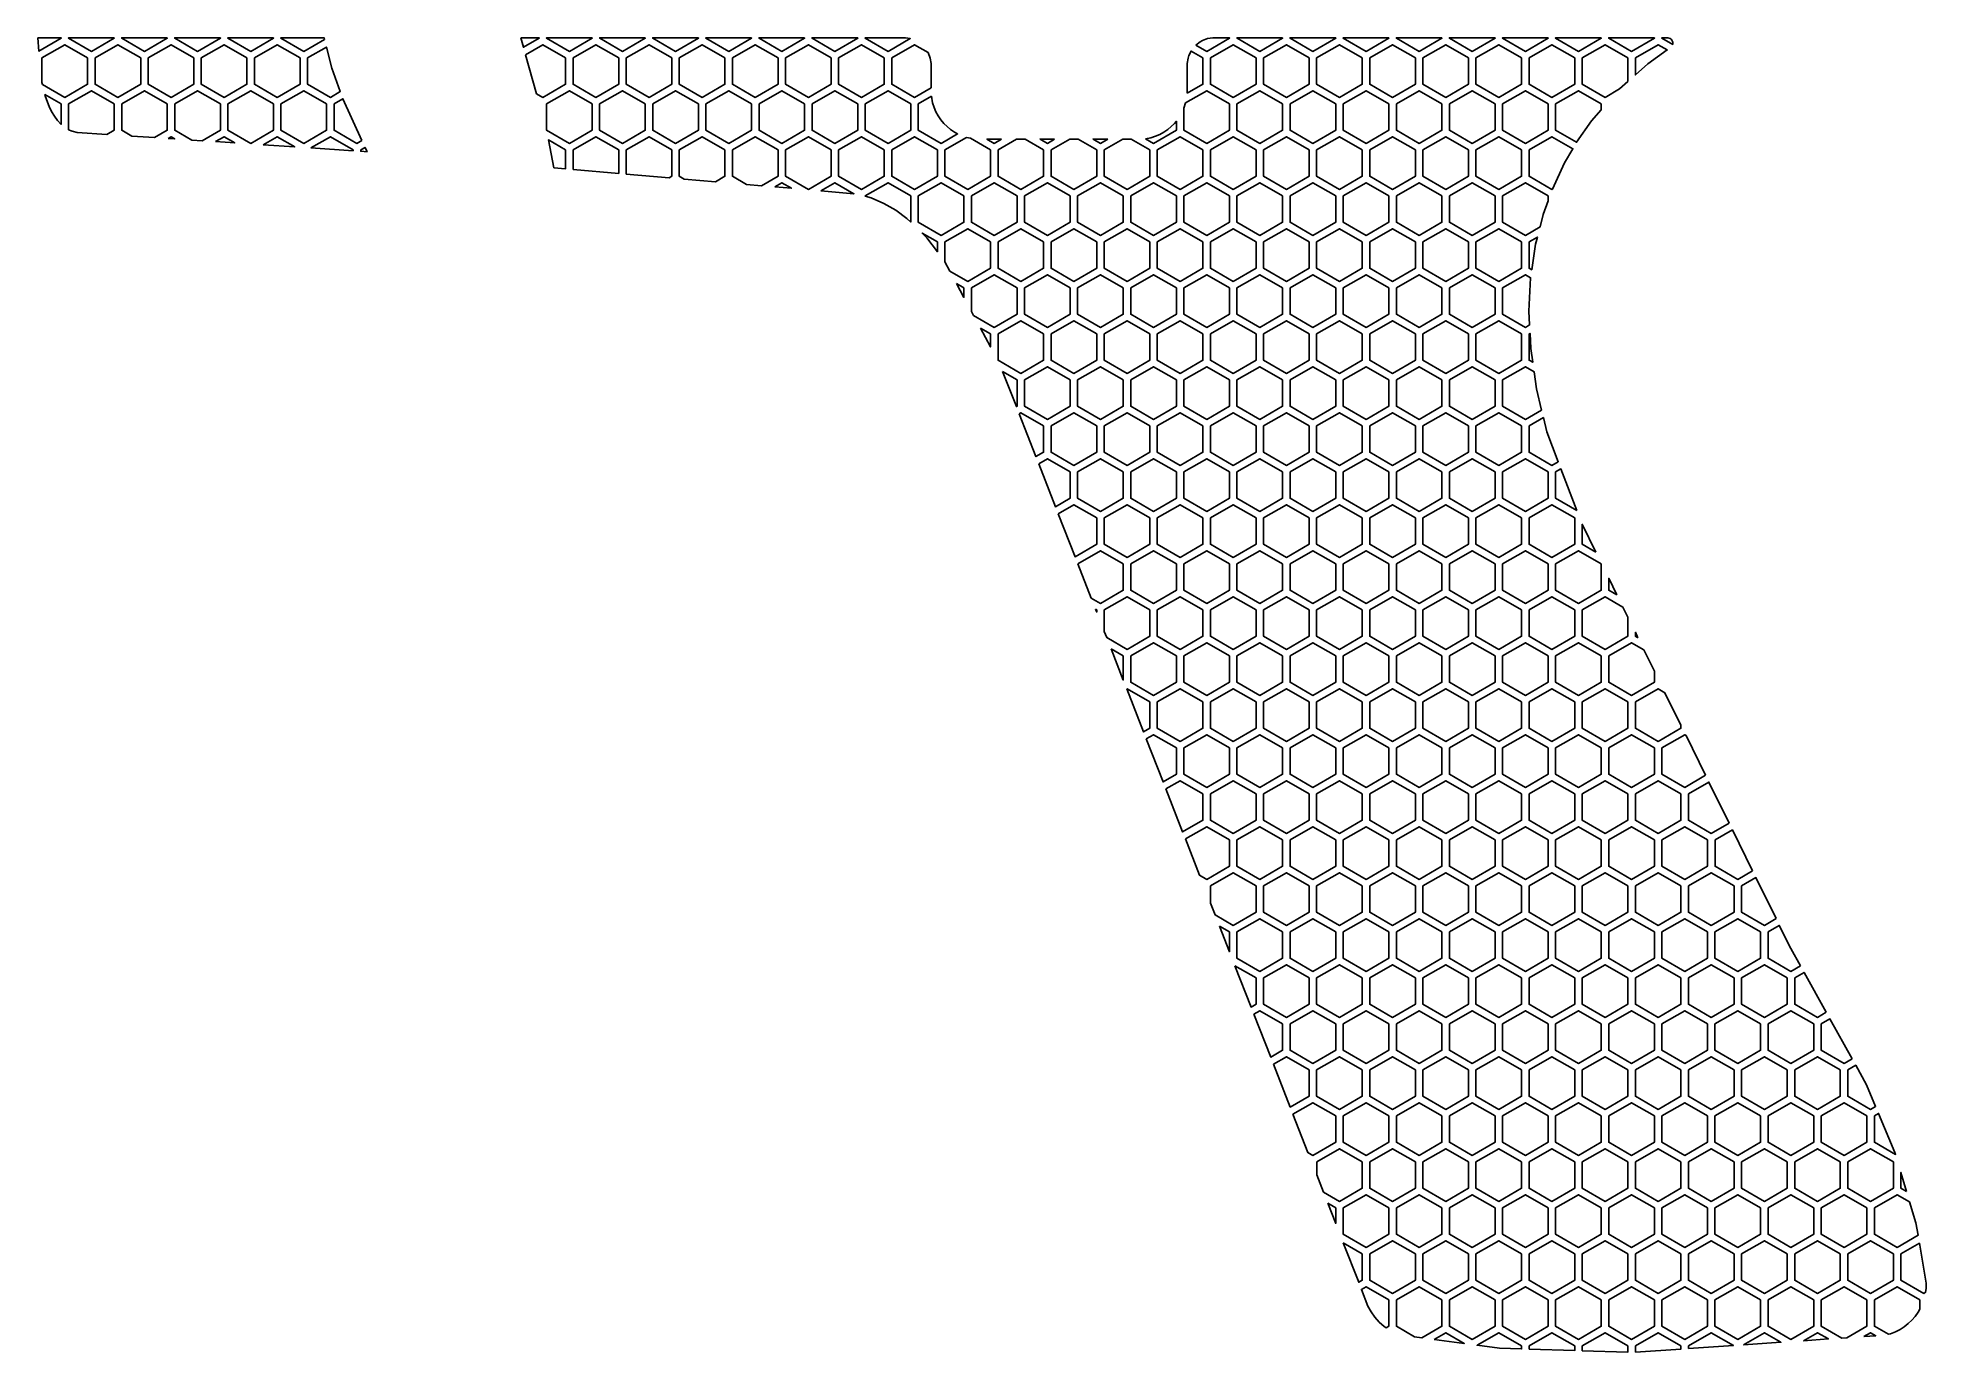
# Model space of a CAD drawing. Header units: millimetres. Extents: x 68 to 193, y -157 to -70.
import ezdxf

# ---------------------------------------------------------------- set-up
doc = ezdxf.new("R2010")
doc.units = ezdxf.units.MM

# ---------------------------------------------------------------- blocks, each defined once
blk = doc.blocks.new('HEX')
blk.add_lwpolyline([(1.516, 0.875), (0, 1.75), (-1.516, 0.875), (-1.516, -0.875), (0, -1.75), (1.516, -0.875)], close=True)

msp = doc.modelspace()

# ---------------------------------------------------------------- linework, layer by layer
for points in [[(67.647, -69.501), (69.194, -69.501), (69.194, -69.53), (67.709, -70.388), (67.647, -69.501)], [(67.928, -72.468), (67.928, -70.838), (69.444, -69.963), (70.959, -70.838), (70.959, -72.588), (69.444, -73.463), (67.951, -72.601), (67.928, -72.468)], [(72.725, -69.501), (72.725, -69.53), (71.209, -70.405), (69.694, -69.53), (69.694, -69.501), (72.725, -69.501)], [(76.256, -69.501), (76.256, -69.53), (74.741, -70.405), (73.225, -69.53), (73.225, -69.501), (76.256, -69.501)], [(79.787, -69.501), (79.787, -69.53), (78.272, -70.405), (76.756, -69.53), (76.756, -69.501), (79.787, -69.501)], [(83.318, -69.501), (83.318, -69.53), (81.803, -70.405), (80.287, -69.53), (80.287, -69.501), (83.318, -69.501)], [(86.706, -69.613), (85.334, -70.405), (83.818, -69.53), (83.818, -69.501), (86.678, -69.501), (86.706, -69.613)], [(87.191, -71.515), (87.757, -73.083), (87.099, -73.463), (85.584, -72.588), (85.584, -70.838), (86.834, -70.116), (87.191, -71.515)], [(99.758, -69.501), (100.974, -69.501), (100.974, -69.53), (99.936, -70.13), (99.758, -69.501)], [(100.076, -70.626), (101.224, -69.963), (102.739, -70.838), (102.739, -72.588), (101.224, -73.463), (100.81, -73.224), (100.076, -70.626)], [(104.505, -69.501), (104.505, -69.53), (102.989, -70.405), (101.474, -69.53), (101.474, -69.501), (104.505, -69.501)], [(108.036, -69.501), (108.036, -69.53), (106.52, -70.405), (105.005, -69.53), (105.005, -69.501), (108.036, -69.501)], [(111.567, -69.502), (111.567, -69.53), (110.051, -70.405), (108.536, -69.53), (108.536, -69.502), (111.567, -69.502)], [(115.098, -69.502), (115.098, -69.53), (113.583, -70.405), (112.067, -69.53), (112.067, -69.502), (115.098, -69.502)], [(118.629, -69.502), (118.629, -69.53), (117.114, -70.405), (115.598, -69.53), (115.598, -69.502), (118.629, -69.502)], [(122.16, -69.503), (122.16, -69.53), (120.645, -70.405), (119.129, -69.53), (119.129, -69.502), (122.16, -69.503)], [(125.329, -69.503), (125.655, -69.551), (124.176, -70.405), (122.66, -69.53), (122.66, -69.503), (125.329, -69.503)], [(126.841, -70.483), (126.985, -70.856), (127.04, -71.214), (127.045, -72.826), (125.941, -73.463), (124.426, -72.588), (124.426, -70.838), (125.941, -69.963), (126.841, -70.483)], [(144.64, -69.988), (144.935, -69.762), (145.089, -69.679), (145.421, -69.558), (145.779, -69.503), (146.878, -69.503), (146.878, -69.53), (145.362, -70.405), (144.64, -69.988)], [(150.409, -69.503), (150.409, -69.53), (148.893, -70.405), (147.378, -69.53), (147.378, -69.503), (150.409, -69.503)], [(153.94, -69.503), (153.94, -69.53), (152.425, -70.405), (150.909, -69.53), (150.909, -69.503), (153.94, -69.503)], [(157.471, -69.503), (157.471, -69.53), (155.956, -70.405), (154.44, -69.53), (154.44, -69.503), (157.471, -69.503)], [(161.002, -69.503), (161.002, -69.53), (159.487, -70.405), (157.971, -69.53), (157.971, -69.503), (161.002, -69.503)], [(164.533, -69.502), (164.533, -69.53), (163.018, -70.405), (161.502, -69.53), (161.502, -69.503), (164.533, -69.502)], [(168.064, -69.502), (168.064, -69.53), (166.549, -70.405), (165.033, -69.53), (165.033, -69.502), (168.064, -69.502)], [(171.596, -69.502), (171.596, -69.53), (170.08, -70.405), (168.564, -69.53), (168.564, -69.502), (171.596, -69.502)], [(173.361, -72.409), (172.817, -72.902), (171.846, -73.463), (170.33, -72.588), (170.33, -70.838), (171.846, -69.963), (173.361, -70.838), (173.361, -72.409)], [(175.127, -69.502), (175.127, -69.53), (173.611, -70.405), (172.096, -69.53), (172.096, -69.502), (175.127, -69.502)], [(174.695, -71.23), (173.861, -71.967), (173.861, -70.838), (175.377, -69.963), (175.981, -70.312), (174.695, -71.23)], [(176.029, -69.502), (176.173, -69.545), (176.241, -69.595), (176.295, -69.659), (176.348, -69.785), (176.347, -69.946), (175.627, -69.53), (175.627, -69.502), (176.029, -69.502)], [(144.061, -73.189), (144.068, -71.214), (144.123, -70.856), (144.175, -70.686), (144.321, -70.382), (145.112, -70.838), (145.112, -72.588), (144.061, -73.189)], [(68.964, -75.008), (68.751, -74.716), (68.566, -74.401), (68.408, -74.073), (68.163, -73.436), (68.117, -73.274), (69.194, -73.896), (69.194, -75.258), (68.964, -75.008)], [(70.258, -75.793), (69.924, -75.719), (69.694, -75.62), (69.694, -73.896), (71.209, -73.021), (72.725, -73.896), (72.725, -75.646), (72.242, -75.925), (70.258, -75.793)], [(73.898, -76.035), (73.225, -75.646), (73.225, -73.896), (74.741, -73.021), (76.256, -73.896), (76.256, -75.646), (75.409, -76.135), (73.898, -76.035)], [(77.888, -76.3), (76.756, -75.646), (76.756, -73.896), (78.272, -73.021), (79.787, -73.896), (79.787, -75.646), (78.576, -76.345), (77.888, -76.3)], [(89.198, -76.329), (88.865, -76.521), (87.349, -75.646), (87.349, -73.896), (87.937, -73.557), (89.198, -76.329)], [(127.067, -73.391), (127.144, -73.829), (127.237, -74.131), (127.36, -74.42), (127.509, -74.694), (127.682, -74.951), (127.879, -75.19), (128.098, -75.408), (128.336, -75.605), (128.593, -75.779), (128.799, -75.891), (127.707, -76.521), (126.191, -75.646), (126.191, -73.896), (127.067, -73.391)], [(143.847, -74.186), (143.964, -73.828), (145.362, -73.021), (146.878, -73.896), (146.878, -75.646), (145.362, -76.521), (143.847, -75.646), (143.847, -74.186)], [(170.945, -75.031), (169.96, -76.452), (168.564, -75.646), (168.564, -73.896), (170.08, -73.021), (171.596, -73.896), (171.596, -74.291), (170.945, -75.031)], [(141.295, -76.212), (141.649, -76.143), (141.952, -76.049), (142.241, -75.927), (142.515, -75.779), (142.772, -75.605), (143.01, -75.408), (143.229, -75.19), (143.347, -75.047), (143.347, -75.646), (141.831, -76.521), (141.295, -76.212)], [(76.306, -76.195), (76.506, -76.079), (76.758, -76.225), (76.306, -76.195)], [(79.473, -76.405), (80.037, -76.079), (80.748, -76.489), (79.473, -76.405)], [(82.64, -76.615), (83.568, -76.079), (84.737, -76.754), (82.64, -76.615)], [(85.807, -76.825), (87.099, -76.079), (88.615, -76.954), (88.615, -77.012), (85.807, -76.825)], [(101.964, -78.144), (101.593, -76.293), (102.739, -76.954), (102.739, -78.21), (101.964, -78.144)], [(103.239, -78.254), (103.239, -76.954), (104.755, -76.079), (106.27, -76.954), (106.27, -78.515), (103.239, -78.254)], [(106.77, -78.558), (106.77, -76.954), (108.286, -76.079), (109.801, -76.954), (109.801, -78.704), (109.627, -78.805), (106.77, -78.558)], [(110.625, -78.891), (110.301, -78.704), (110.301, -76.954), (111.817, -76.079), (113.333, -76.954), (113.333, -78.704), (112.699, -79.07), (110.625, -78.891)], [(114.777, -79.25), (113.833, -78.704), (113.833, -76.954), (115.348, -76.079), (116.864, -76.954), (116.864, -78.704), (115.77, -79.335), (114.777, -79.25)], [(129.395, -76.124), (129.652, -76.183), (130.988, -76.954), (130.988, -78.704), (129.472, -79.579), (127.957, -78.704), (127.957, -76.954), (129.395, -76.124)], [(131.724, -76.241), (131.238, -76.521), (130.752, -76.241), (131.724, -76.241)], [(133.283, -76.241), (134.519, -76.954), (134.519, -78.704), (133.004, -79.579), (131.488, -78.704), (131.488, -76.954), (132.724, -76.241), (133.283, -76.241)], [(135.255, -76.241), (134.769, -76.521), (134.283, -76.241), (135.255, -76.241)], [(136.814, -76.241), (138.05, -76.954), (138.05, -78.704), (136.535, -79.579), (135.019, -78.704), (135.019, -76.954), (136.255, -76.241), (136.814, -76.241)], [(138.786, -76.241), (138.3, -76.521), (137.814, -76.241), (138.786, -76.241)], [(140.345, -76.241), (141.581, -76.954), (141.581, -78.704), (140.066, -79.579), (138.55, -78.704), (138.55, -76.954), (139.786, -76.241), (140.345, -76.241)], [(169.156, -77.825), (168.347, -79.56), (168.314, -79.579), (166.799, -78.704), (166.799, -76.954), (168.314, -76.079), (169.707, -76.883), (169.156, -77.825)], [(89.536, -77.073), (89.115, -77.045), (89.115, -76.954), (89.406, -76.786), (89.536, -77.073)], [(116.64, -79.411), (117.114, -79.137), (117.753, -79.507), (116.64, -79.411)], [(119.712, -79.676), (120.645, -79.137), (121.905, -79.865), (119.712, -79.676)], [(125.419, -81.509), (124.686, -80.967), (123.902, -80.509), (123.063, -80.146), (122.66, -80.03), (122.66, -80.012), (124.176, -79.137), (125.691, -80.012), (125.691, -81.753), (125.419, -81.509)], [(167.732, -81.259), (167.523, -82.075), (166.549, -82.637), (165.033, -81.762), (165.033, -80.012), (166.549, -79.137), (168.064, -80.012), (168.064, -80.34), (167.732, -81.259)], [(126.747, -82.805), (126.446, -82.487), (127.457, -83.07), (127.457, -83.728), (126.747, -82.805)], [(127.957, -84.404), (127.957, -83.07), (129.472, -82.195), (130.988, -83.07), (130.988, -84.82), (129.472, -85.695), (128.281, -85.007), (127.957, -84.404)], [(167.229, -83.225), (166.972, -84.92), (166.799, -84.82), (166.799, -83.07), (167.35, -82.752), (167.229, -83.225)], [(129.722, -87.691), (129.722, -86.128), (131.238, -85.253), (132.754, -86.128), (132.754, -87.878), (131.238, -88.753), (129.868, -87.962), (129.722, -87.691)], [(166.788, -87.675), (166.832, -88.59), (166.549, -88.753), (165.033, -87.878), (165.033, -86.128), (166.549, -85.253), (166.9, -85.456), (166.788, -87.675)], [(128.73, -85.844), (129.222, -86.128), (129.222, -86.76), (128.73, -85.844)], [(130.318, -88.799), (130.988, -89.186), (130.988, -90.048), (130.318, -88.799)], [(166.908, -90.168), (167.038, -91.074), (166.799, -90.936), (166.799, -89.186), (166.859, -89.152), (166.908, -90.168)], [(167.293, -92.844), (167.625, -94.248), (166.549, -94.869), (165.033, -93.994), (165.033, -92.244), (166.549, -91.369), (167.129, -91.704), (167.293, -92.844)], [(131.798, -91.693), (132.754, -92.244), (132.754, -93.994), (132.708, -94.021), (131.798, -91.693)], [(132.892, -94.492), (133.004, -94.427), (134.519, -95.302), (134.519, -97.052), (134.009, -97.347), (132.892, -94.492)], [(167.971, -95.708), (168.731, -97.687), (168.314, -97.927), (166.799, -97.052), (166.799, -95.302), (167.746, -94.756), (167.971, -95.708)], [(134.193, -97.818), (134.769, -97.485), (136.285, -98.36), (136.285, -100.11), (135.309, -100.673), (134.193, -97.818)], [(169.971, -100.923), (168.564, -100.11), (168.564, -98.36), (168.912, -98.16), (169.971, -100.923)], [(135.493, -101.144), (136.535, -100.543), (138.05, -101.418), (138.05, -103.168), (136.61, -104), (135.493, -101.144)], [(171.242, -103.695), (170.33, -103.168), (170.33, -101.839), (171.242, -103.695)], [(136.794, -104.471), (138.3, -103.601), (139.816, -104.476), (139.816, -106.226), (138.3, -107.101), (137.683, -106.745), (136.794, -104.471)], [(172.64, -106.541), (172.096, -106.226), (172.096, -105.432), (172.64, -106.541)], [(138.55, -108.963), (138.55, -107.534), (140.066, -106.659), (141.581, -107.534), (141.581, -109.284), (140.066, -110.159), (138.713, -109.378), (138.55, -108.963)], [(173.361, -108.008), (173.361, -109.284), (171.846, -110.159), (170.33, -109.284), (170.33, -107.534), (171.846, -106.659), (173.036, -107.347), (173.361, -108.008)], [(137.975, -107.491), (138.05, -107.534), (138.05, -107.684), (137.975, -107.491)], [(174.038, -109.387), (173.861, -109.284), (173.861, -109.026), (174.038, -109.387)], [(139.004, -110.124), (139.816, -110.592), (139.816, -112.2), (139.004, -110.124)], [(175.127, -111.602), (175.127, -112.342), (173.611, -113.217), (172.096, -112.342), (172.096, -110.592), (173.611, -109.717), (174.434, -110.193), (175.127, -111.602)], [(140.045, -112.787), (140.066, -112.775), (141.581, -113.65), (141.581, -115.4), (141.162, -115.643), (140.045, -112.787)], [(176.892, -115.195), (176.892, -115.4), (175.377, -116.275), (173.861, -115.4), (173.861, -113.65), (175.377, -112.775), (175.833, -113.039), (176.892, -115.195)], [(141.346, -116.114), (141.831, -115.833), (143.347, -116.708), (143.347, -118.458), (142.462, -118.969), (141.346, -116.114)], [(178.531, -118.531), (177.142, -119.333), (175.627, -118.458), (175.627, -116.708), (177.142, -115.833), (177.231, -115.885), (178.531, -118.531)], [(142.647, -119.44), (143.597, -118.891), (145.112, -119.766), (145.112, -121.516), (143.763, -122.295), (142.647, -119.44)], [(180.092, -121.708), (178.908, -122.391), (177.392, -121.516), (177.392, -119.766), (178.752, -118.981), (180.092, -121.708)], [(143.947, -122.766), (145.362, -121.949), (146.878, -122.824), (146.878, -124.574), (145.362, -125.449), (144.889, -125.176), (143.947, -122.766)], [(181.653, -124.884), (180.673, -125.449), (179.158, -124.574), (179.158, -122.824), (180.313, -122.157), (181.653, -124.884)], [(145.612, -127.025), (145.612, -125.882), (147.128, -125.007), (148.643, -125.882), (148.643, -127.632), (147.128, -128.507), (145.919, -127.809), (145.612, -127.025)], [(183.213, -128.06), (182.439, -128.507), (180.923, -127.632), (180.923, -125.882), (181.874, -125.334), (183.213, -128.06)], [(146.21, -128.555), (146.878, -128.94), (146.878, -130.262), (146.21, -128.555)], [(184.833, -131.203), (184.204, -131.565), (182.689, -130.69), (182.689, -128.94), (183.434, -128.51), (184.193, -130.054), (184.833, -131.203)], [(147.24, -131.188), (148.643, -131.998), (148.643, -133.748), (148.315, -133.938), (147.24, -131.188)], [(186.551, -134.288), (185.97, -134.623), (184.454, -133.748), (184.454, -131.998), (185.076, -131.64), (186.551, -134.288)], [(148.499, -134.409), (148.893, -134.181), (150.409, -135.056), (150.409, -136.806), (149.616, -137.264), (148.499, -134.409)], [(188.269, -137.373), (187.735, -137.681), (186.22, -136.806), (186.22, -135.056), (186.794, -134.725), (188.269, -137.373)], [(149.8, -137.736), (150.659, -137.239), (152.175, -138.114), (152.175, -139.864), (150.916, -140.591), (149.8, -137.736)], [(189.236, -139.109), (189.838, -140.545), (189.501, -140.739), (187.985, -139.864), (187.985, -138.114), (188.512, -137.81), (189.236, -139.109)], [(151.1, -141.062), (152.425, -140.297), (153.94, -141.172), (153.94, -142.922), (152.425, -143.797), (152.096, -143.608), (151.1, -141.062)], [(191.123, -143.609), (191.161, -143.737), (189.751, -142.922), (189.751, -141.172), (190.033, -141.01), (191.123, -143.609)], [(152.675, -145.088), (152.675, -144.23), (154.19, -143.355), (155.706, -144.23), (155.706, -145.98), (154.19, -146.855), (153.125, -146.241), (152.675, -145.088)], [(191.892, -146.197), (191.517, -145.98), (191.517, -144.934), (191.892, -146.197)], [(192.514, -148.293), (192.655, -149.112), (191.267, -149.913), (189.751, -149.038), (189.751, -147.288), (191.267, -146.413), (192.099, -146.894), (192.514, -148.293)], [(153.417, -146.986), (153.94, -147.288), (153.94, -148.325), (153.417, -146.986)], [(154.446, -149.619), (155.706, -150.347), (155.706, -152.097), (155.468, -152.234), (154.446, -149.619)], [(193.201, -152.298), (193.192, -152.647), (193.16, -152.897), (193.032, -152.972), (191.517, -152.097), (191.517, -150.347), (192.745, -149.637), (193.201, -152.298)], [(157.168, -155.167), (156.839, -154.884), (156.547, -154.562), (156.294, -154.204), (156.086, -153.814), (155.652, -152.705), (155.956, -152.53), (157.471, -153.405), (157.471, -155.155), (157.3, -155.254), (157.168, -155.167)], [(159.181, -155.853), (157.971, -155.155), (157.971, -153.405), (159.487, -152.53), (161.002, -153.405), (161.002, -155.155), (159.676, -155.92), (159.181, -155.853)], [(187.587, -155.944), (186.22, -155.155), (186.22, -153.405), (187.735, -152.53), (189.251, -153.405), (189.251, -155.155), (187.924, -155.921), (187.587, -155.944)], [(192.66, -154.232), (192.467, -154.504), (192.249, -154.756), (192.007, -154.986), (191.743, -155.193), (191.458, -155.374), (191.155, -155.528), (190.834, -155.652), (190.684, -155.693), (189.751, -155.155), (189.751, -153.405), (191.267, -152.53), (192.782, -153.405), (192.782, -154.02), (192.66, -154.232)], [(160.486, -156.03), (161.252, -155.588), (162.491, -156.303), (160.486, -156.03)], [(164.835, -156.621), (163.344, -156.419), (164.783, -155.588), (166.299, -156.463), (166.299, -156.667), (164.835, -156.621)], [(166.799, -156.682), (166.799, -156.463), (168.314, -155.588), (169.83, -156.463), (169.83, -156.776), (166.799, -156.682)], [(170.33, -156.791), (170.33, -156.463), (171.846, -155.588), (173.361, -156.463), (173.361, -156.885), (170.33, -156.791)], [(173.861, -156.884), (173.861, -156.463), (175.377, -155.588), (176.892, -156.463), (176.892, -156.677), (173.861, -156.884)], [(177.392, -156.642), (177.392, -156.463), (178.908, -155.588), (180.38, -156.438), (177.392, -156.642)], [(181.045, -156.392), (182.439, -155.588), (183.536, -156.221), (181.045, -156.392)], [(185.052, -156.117), (185.97, -155.588), (186.693, -156.005), (185.052, -156.117)], [(189.059, -155.843), (189.501, -155.588), (189.85, -155.789), (189.059, -155.843)]]:
    msp.add_lwpolyline(points, close=True)

# ---------------------------------------------------------------- block references
for p in [(72.975, -71.713), (76.506, -71.713), (80.037, -71.713), (83.568, -71.713), (104.755, -71.713), (108.286, -71.713), (111.817, -71.713), (115.348, -71.713), (118.879, -71.713), (122.41, -71.713), (147.128, -71.713), (150.659, -71.713), (154.19, -71.713), (157.721, -71.713), (161.252, -71.713), (164.783, -71.713), (168.314, -71.713), (81.803, -74.771), (85.334, -74.771), (102.989, -74.771), (106.52, -74.771), (110.051, -74.771), (113.583, -74.771), (117.114, -74.771), (120.645, -74.771), (124.176, -74.771), (148.893, -74.771), (152.425, -74.771), (155.956, -74.771), (159.487, -74.771), (163.018, -74.771), (166.549, -74.771), (118.879, -77.829), (122.41, -77.829), (125.941, -77.829), (143.597, -77.829), (147.128, -77.829), (150.659, -77.829), (154.19, -77.829), (157.721, -77.829), (161.252, -77.829), (164.783, -77.829), (127.707, -80.887), (131.238, -80.887), (134.769, -80.887), (138.3, -80.887), (141.831, -80.887), (145.362, -80.887), (148.893, -80.887), (152.425, -80.887), (155.956, -80.887), (159.487, -80.887), (163.018, -80.887), (133.004, -83.945), (136.535, -83.945), (140.066, -83.945), (143.597, -83.945), (147.128, -83.945), (150.659, -83.945), (154.19, -83.945), (157.721, -83.945), (161.252, -83.945), (164.783, -83.945), (134.769, -87.003), (138.3, -87.003), (141.831, -87.003), (145.362, -87.003), (148.893, -87.003), (152.425, -87.003), (155.956, -87.003), (159.487, -87.003), (163.018, -87.003), (133.004, -90.061), (136.535, -90.061), (140.066, -90.061), (143.597, -90.061), (147.128, -90.061), (150.659, -90.061), (154.19, -90.061), (157.721, -90.061), (161.252, -90.061), (164.783, -90.061), (134.769, -93.119), (138.3, -93.119), (141.831, -93.119), (145.362, -93.119), (148.893, -93.119), (152.425, -93.119), (155.956, -93.119), (159.487, -93.119), (163.018, -93.119), (136.535, -96.177), (140.066, -96.177), (143.597, -96.177), (147.128, -96.177), (150.659, -96.177), (154.19, -96.177), (157.721, -96.177), (161.252, -96.177), (164.783, -96.177), (138.3, -99.235), (141.831, -99.235), (145.362, -99.235), (148.893, -99.235), (152.425, -99.235), (155.956, -99.235), (159.487, -99.235), (163.018, -99.235), (166.549, -99.235), (140.066, -102.293), (143.597, -102.293), (147.128, -102.293), (150.659, -102.293), (154.19, -102.293), (157.721, -102.293), (161.252, -102.293), (164.783, -102.293), (168.314, -102.293), (141.831, -105.351), (145.362, -105.351), (148.893, -105.351), (152.425, -105.351), (155.956, -105.351), (159.487, -105.351), (163.018, -105.351), (166.549, -105.351), (170.08, -105.351), (143.597, -108.409), (147.128, -108.409), (150.659, -108.409), (154.19, -108.409), (157.721, -108.409), (161.252, -108.409), (164.783, -108.409), (168.314, -108.409), (141.831, -111.467), (145.362, -111.467), (148.893, -111.467), (152.425, -111.467), (155.956, -111.467), (159.487, -111.467), (163.018, -111.467), (166.549, -111.467), (170.08, -111.467), (143.597, -114.525), (147.128, -114.525), (150.659, -114.525), (154.19, -114.525), (157.721, -114.525), (161.252, -114.525), (164.783, -114.525), (168.314, -114.525), (171.846, -114.525), (145.362, -117.583), (148.893, -117.583), (152.425, -117.583), (155.956, -117.583), (159.487, -117.583), (163.018, -117.583), (166.549, -117.583), (170.08, -117.583), (173.611, -117.583), (147.128, -120.641), (150.659, -120.641), (154.19, -120.641), (157.721, -120.641), (161.252, -120.641), (164.783, -120.641), (168.314, -120.641), (171.846, -120.641), (175.377, -120.641), (148.893, -123.699), (152.425, -123.699), (155.956, -123.699), (159.487, -123.699), (163.018, -123.699), (166.549, -123.699), (170.08, -123.699), (173.611, -123.699), (177.142, -123.699), (150.659, -126.757), (154.19, -126.757), (157.721, -126.757), (161.252, -126.757), (164.783, -126.757), (168.314, -126.757), (171.846, -126.757), (175.377, -126.757), (178.908, -126.757), (148.893, -129.815), (152.425, -129.815), (155.956, -129.815), (159.487, -129.815), (163.018, -129.815), (166.549, -129.815), (170.08, -129.815), (173.611, -129.815), (177.142, -129.815), (180.673, -129.815), (150.659, -132.873), (154.19, -132.873), (157.721, -132.873), (161.252, -132.873), (164.783, -132.873), (168.314, -132.873), (171.846, -132.873), (175.377, -132.873), (178.908, -132.873), (182.439, -132.873), (152.425, -135.931), (155.956, -135.931), (159.487, -135.931), (163.018, -135.931), (166.549, -135.931), (170.08, -135.931), (173.611, -135.931), (177.142, -135.931), (180.673, -135.931), (184.204, -135.931), (154.19, -138.989), (157.721, -138.989), (161.252, -138.989), (164.783, -138.989), (168.314, -138.989), (171.846, -138.989), (175.377, -138.989), (178.908, -138.989), (182.439, -138.989), (185.97, -138.989), (155.956, -142.047), (159.487, -142.047), (163.018, -142.047), (166.549, -142.047), (170.08, -142.047), (173.611, -142.047), (177.142, -142.047), (180.673, -142.047), (184.204, -142.047), (187.735, -142.047), (157.721, -145.105), (161.252, -145.105), (164.783, -145.105), (168.314, -145.105), (171.846, -145.105), (175.377, -145.105), (178.908, -145.105), (182.439, -145.105), (185.97, -145.105), (189.501, -145.105), (155.956, -148.163), (159.487, -148.163), (163.018, -148.163), (166.549, -148.163), (170.08, -148.163), (173.611, -148.163), (177.142, -148.163), (180.673, -148.163), (184.204, -148.163), (187.735, -148.163), (157.721, -151.222), (161.252, -151.222), (164.783, -151.222), (168.314, -151.222), (171.846, -151.222), (175.377, -151.222), (178.908, -151.222), (182.439, -151.222), (185.97, -151.222), (189.501, -151.222), (163.018, -154.28), (166.549, -154.28), (170.08, -154.28), (173.611, -154.28), (177.142, -154.28), (180.673, -154.28), (184.204, -154.28)]:
    msp.add_blockref('HEX', p)

doc.saveas('drawing.dxf')
